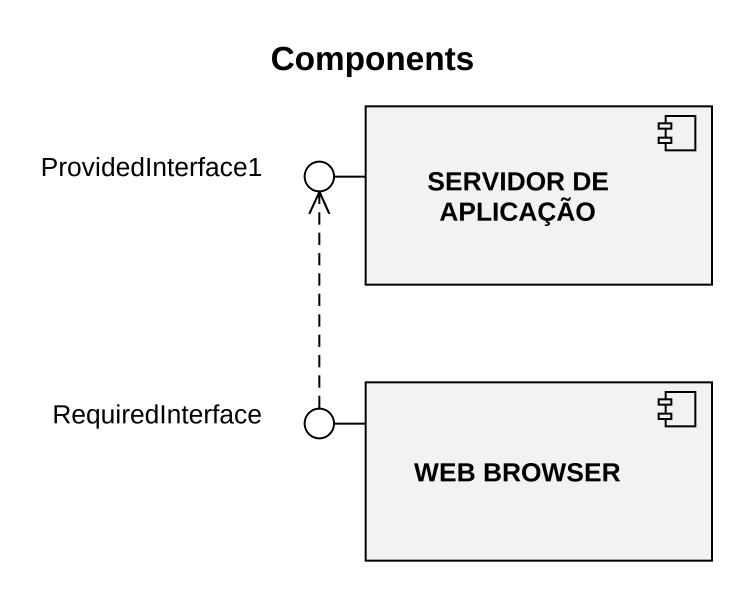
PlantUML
@startuml
title Components
() ProvidedInterface1
component "SERVIDOR DE APLICAÇÃO" as SERVIDOR_DE_APLICAÇÃO
() RequiredInterface
component "WEB BROWSER" as WEB_BROWSER
SERVIDOR_DE_APLICAÇÃO -left- ProvidedInterface1
WEB_BROWSER -left- RequiredInterface
RequiredInterface .up.> ProvidedInterface1
@enduml
